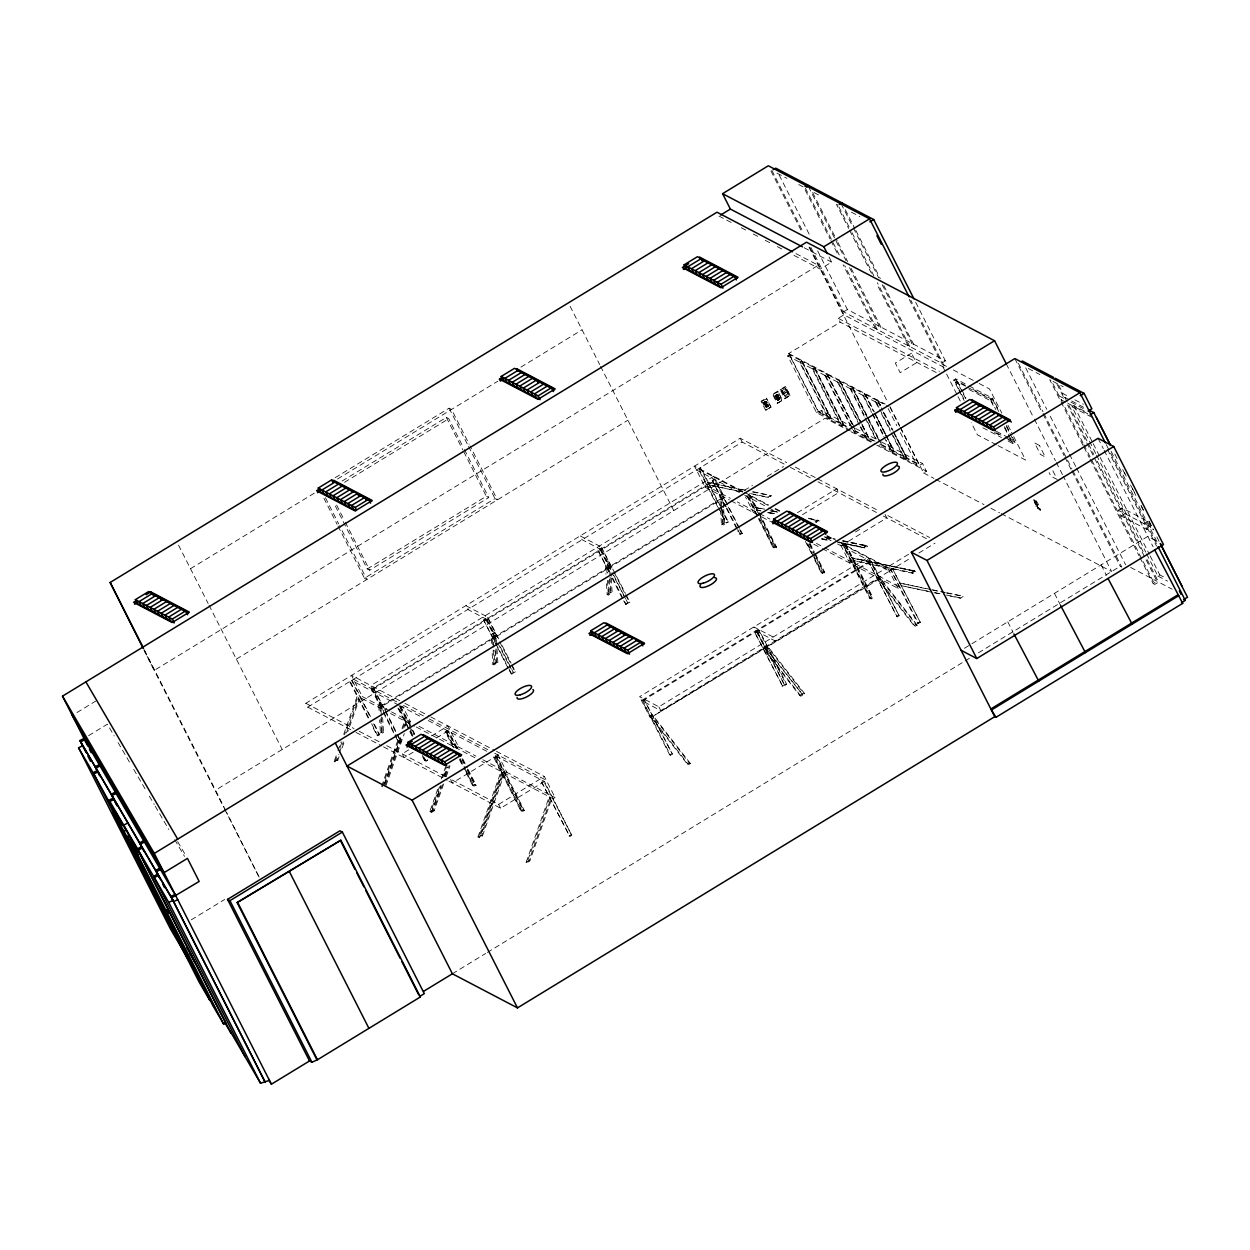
<?xml version="1.0" encoding="UTF-8"?>
<svg xmlns="http://www.w3.org/2000/svg" width="1250" height="1250" viewBox="0 0 1250 1250"><rect width="100%" height="100%" fill="white"/><g stroke="black" fill="none" stroke-linecap="round" stroke-linejoin="round"><path stroke-width="0.75" stroke-dasharray="5 3.75" d="M1034.344 503.344L1034.562 501.328L1035.938 502.047L1035.719 504.078L1034.344 503.344L1037.391 504.938L1036.016 504.219M1036.047 506.719L1036.266 504.688L1037.641 505.406L1037.422 507.438L1036.047 506.719L1039.109 508.297L1037.734 507.578M1035.688 501.266C1037.688 499.297 1045.141 522.953 1035.688 501.266L1033.797 499.5L1036.109 500.547M764.188 402.453A1.688 1.547 -62.3 0 0 765.156 404.344L764.938 404.266A1.719 1.578 -62.3 0 1 763.969 402.344C766.547 400.609 764.703 403.266 765.672 403.703M766.406 406.047L767.062 404.484L767.703 405.438L766.375 406.25C764.688 403.406 768.844 408.516 765.969 405.813L767.406 404.344A1.719 1.578 -62.3 0 1 768.375 406.234L766.609 407.25A1.719 1.578 -62.3 0 1 765.641 405.375L765.703 405.188M778.5 397.5L779.141 398.469L777.812 399.266C776.406 396.531 779.938 401.547 777.531 398.75M766.766 404.578L767.141 406.844M777.078 396.922L777.359 396.234M776.688 396.219C776.344 395.203 777.953 394.906 776.875 396.812L775.391 395.359A1.719 1.578 -62.3 0 0 776.375 397.297L778.328 396.328A1.719 1.578 -62.3 0 0 777.344 394.391L777.562 394.516M778.047 399.219L779.016 399.156L778.344 398.719M778.484 399.094L777.547 399.047M770.984 407.203L766.406 398.109L771.016 407.188L765.734 410.406L761.109 401.297L766.391 398.078M781.844 400.109L777.828 391.094L772.547 394.312L777.234 403.406L782.406 400.234L777.828 391.094M766.891 405.172L765.453 405.281A1.719 1.578 -62.3 0 0 766.438 407.203L766.234 407.094M777.438 395.422L776.125 396.234L777.641 395.531L776.703 394.656L777.062 395.891M777.609 399.172L779.141 398.469L778.391 397.578M766.328 399.047L761.219 401.328M777.766 392.062L772.547 394.312M790.031 395.578L785.438 386.453L780.172 389.672L784.859 398.75L790.062 395.562L785.438 386.453M766.875 403.297A1.688 1.547 -62.3 0 0 765.922 401.406L763.969 402.344A1.688 1.547 -62.3 0 0 764.953 404.25L766.703 403.203A1.719 1.578 -62.3 0 0 765.719 401.266L765.922 401.406A1.719 1.578 -62.3 0 1 766.891 403.297L764.75 404.156M765.688 405.391A1.688 1.547 -62.3 0 0 766.641 407.281L768.188 406.141A1.719 1.578 -62.3 0 0 767.219 404.203A1.688 1.547 -62.3 0 1 768.172 406.125M775.625 395.469A1.688 1.547 -62.3 0 0 776.594 397.375A1.719 1.578 -62.3 0 1 775.594 395.469L775.641 395.281M778.469 397.188L777.078 398.406A1.719 1.578 -62.3 0 0 778.062 400.328A1.688 1.547 -62.3 0 1 777.109 398.406L778.656 397.281A1.719 1.578 -62.3 0 1 779.625 399.156L778.047 400.281L779.75 399.453M776.562 397.344L778.141 396.219A1.719 1.578 -62.3 0 0 777.156 394.297L775.453 395.172M770.406 407.078L765.812 410.375M784.859 398.75L789.469 395.453M339.047 756.672L337.781 760.25L334.141 761.562L337.344 752.5M337.984 750.688L341.172 741.625M343.719 734.359L357.141 696.281L357.938 696.703L344.531 734.781M334.953 761.984L337.5 754.734M340.062 747.484L341.969 742.047M334.141 761.562L336.984 759.828L338.875 754.453M339.516 752.656L343.297 741.906M346.453 732.938L358.453 698.875L359.266 699.297L347.891 731.562M342.203 747.703L344.734 740.531M381.547 786.406L398.797 737.453M401.984 728.391L404.547 721.125L406.156 721.969L404.234 727.406M382.359 786.828L399.594 737.875M402.797 728.812L405.344 721.547M384.438 783.625L401.047 736.484M384.391 784.688L401.438 736.281M404.594 727.312L405.859 723.719L407.469 724.562L398.688 707.25L400.594 706.094L421.312 716.953M385.188 785.109L402.25 736.703M386 785.531L404.312 733.531M443.672 783.906L434.203 810.797L431.359 812.531L429.766 811.688L438.062 788.109M441.25 779.047L445.734 766.344M439.5 786.719L430.562 812.109L433.406 810.375L442.875 783.484M442.703 777.656L446.531 766.766M431.359 812.531L440.953 785.328M444.141 776.25L447.344 767.188M429.766 811.688L432.594 809.953L440.812 786.641M444.594 775.891L447.75 766.922M445.406 776.312L449.188 765.547M446.203 776.734L450 765.969M477.969 836.953L500.969 771.672L502.578 772.516L479.578 837.797L477.969 836.953L480.813 835.219L502.281 774.266L503.891 775.109L482.422 836.063L479.578 837.797M501.766 772.094L478.766 837.375L481.609 835.641L503.078 774.688M526.172 862.219L549.172 796.938L549.984 797.359L526.984 862.641L526.172 862.219L529.016 860.484L550.484 799.531L551.297 799.953L529.828 860.906L526.984 862.641M776.891 396.328L777.531 396.219M778.391 399.266L778.5 397.922M766.062 403.469L765.141 403.031L765.844 402.469M778.703 397.609C776.047 398.516 779.359 398.969 778.641 397.828M764.031 402.156L765.047 402.094M335.125 477.734L449.125 408.172L451.531 409.438L469.172 444.203M190.5 568.703L319.359 490.078M337.531 479L497.797 381.219M520.922 367.109L582.047 329.812M342.141 481.016L446.328 417.438L448.75 418.703L463.531 447.844M344.547 482.281L448.75 418.703M76.938 712.547L95.641 701.125M829.031 257.016L831.625 262.141L820.187 269.109L792.734 254.719M88.641 735.625L107.359 724.203L114.188 735.906M367.25 568.953L486.344 496.297L488.75 497.547L369.672 570.219L367.25 568.953L335.078 505.516M338.016 526.062L364.469 578.203L494.984 498.578L497.391 499.828L470.047 445.953M236.359 659.109L627.906 420.203M843.578 311.828L847.391 309.516L945.422 360.891L941.609 363.219L843.578 311.828L810.344 246.328M936.25 372.547L840.172 322.172L838.219 318.328L843.922 314.844L945.172 367.906L910.875 300.312M846.953 427.141L818.484 412.219L788.719 353.562L840.172 322.172M787.703 355.891L789.609 354.734L801.469 360.953L830.25 417.688L828.344 418.844L816.484 412.641L787.703 355.891L799.562 362.109L828.344 418.844M799.562 362.109L801.469 360.953M800.359 362.531L802.266 361.375L814.109 367.578L842.906 424.312L841 425.484L829.141 419.266L800.359 362.531L812.219 368.75L841 425.484M812.219 368.75L814.109 367.578M850.266 430.344L841.797 425.906L813.016 369.156L814.922 368L826.766 374.219L855.562 430.953L853.656 432.109L851.031 426.953M780.172 389.672L785.391 387.422M782.109 390.578L785.359 388.594L786.5 390.25L786.828 391.484L783.562 393.469L782.109 390.578L783.562 393.469M764.25 402.344L765.547 401.219M778.312 396.328A1.688 1.547 -62.3 0 0 777.344 394.422L775.688 395.375L777.203 394.672M765.141 404.375A1.719 1.578 -62.3 0 1 764.156 402.438L765.484 402.969M776.969 395.172L777.406 395.406M765.391 402.234C767.609 402.219 762.547 404.234 766.219 402.5L765.781 401.641M775.734 395.188L776.688 396.406L776.422 394.922M783.234 392.234L786.5 390.25M766.062 403.422L764.734 402.391M765.516 405.094L767.406 404.312A1.688 1.547 -62.3 0 1 768.375 406.234M783.812 393.953L787.062 391.969L788.203 393.625L788.531 394.844L785.281 396.844L783.812 393.953L785.281 396.844M766.094 405.422L767.766 406.469M766.719 406.406L767.062 404.891M784.953 395.609L788.203 393.625M777.172 403.422L782.438 400.203M813.016 369.156L824.859 375.375L826.766 374.219M862.109 425.547L868.219 437.578L866.313 438.75L854.453 432.531L825.672 375.797L827.578 374.641L839.422 380.844L861.234 423.828M350.797 729.703L307.75 707.141L305.812 703.297L740.219 438.234L786.703 462.609M825.672 375.797L837.516 382.016L839.422 380.844M857.516 420.25L838.328 382.438L840.234 381.266L852.078 387.484L867.781 418.422M307.75 707.141L742.172 442.078L785.219 464.641M368.172 718.016L349.672 681.562L352.391 680.828L370.875 717.281M720.438 506.266L701.062 468.078L699.156 469.234L717.641 505.688M838.328 382.438L850.172 388.641L852.078 387.484M864.062 414.859L850.984 389.062L852.891 387.906L864.734 394.109L873.453 411.312M816.484 412.641L818.391 411.469L830.25 417.688M818.484 412.219L821.344 410.484L853.938 427.562M384.422 708.562L373.062 687.344L371.156 688.5L382.594 711.031M496.766 645.922L483.578 619.922L488.188 618.016L498.734 638.797M607.016 573.016L606.672 567.469L610.484 565.156L611.156 576.234L597.891 550.172L601.703 547.844L625.422 593.406M725.406 506.422L712.219 480.406L714.125 479.25L727.312 505.266M372.766 689.344L715.734 480.094M389.812 710.984L362.266 696.547L360.359 697.719L383.609 709.891M742.703 491.406L694.5 466.141L705.234 487.297L707.141 486.125L730.375 498.312M225.906 810.875L215.531 790.188L825.25 418.172L849.266 430.766M850.984 389.062L862.828 395.281L864.734 394.109M882.828 433.516L863.641 395.703L865.547 394.531L877.391 400.75L880.016 405.906M829.141 419.266L831.047 418.109L842.906 424.312M378.969 703.891L380.875 702.734M493.281 634.141L495.188 632.984M607.609 564.391L609.516 563.219M863.641 395.703L875.484 401.906L877.391 400.75M878.906 407.484L876.297 402.328L878.188 401.172L888.359 406.484M380.75 706.234L723.703 496.984M841.797 425.906L843.703 424.734L847.094 426.516M383.406 710.625L386.672 708.641M744.344 490.406L752.5 485.422M767.203 476.453L783.531 466.5M854.453 432.531L856.359 431.375L868.219 437.578M958.062 388.562L953.75 380.062L955.656 378.891L967.406 385.062M380.406 732.891L382.312 731.719L383.516 732.359L381.609 733.516L380.406 732.891L379.625 719.906M492.828 664.297L496.641 661.969L497.828 662.594L494.031 664.922L492.828 664.297L492.047 651.312M607.141 594.547L610.953 592.219L612.156 592.844L608.344 595.172L607.141 594.547L606.359 581.562M721.469 524.797L723.375 523.625L724.578 524.25L722.672 525.422L721.469 524.797L720.688 511.812M377 735.422L379.703 734.672L377 735.422L371.703 724.984M725.672 522.672L728.375 521.938L725.672 522.672L720.375 512.234M750.594 493.578L767.594 497.094L771.234 495.781L768.391 497.516L749.5 493.609M960.656 392.5L955.531 382.406L957.438 381.234L965.844 385.656M861 427.125L867.109 439.172L869.016 438L877.484 442.438M408.578 722.984L410.484 721.828L402.578 706.25M755.344 511.406L753.438 512.562L745.531 496.984M878.969 445.375L880.859 444.219M893.516 450.844L881.672 444.641L879.766 445.797L891.609 452.016L893.516 450.844L885.672 435.375M398.484 742.359L401.188 741.625L398.484 742.359L394.953 735.406M510.891 673.766L515.516 671.859L511.703 674.188L509.125 670.297M625.219 604.016L629.828 602.109L626.016 604.438L623.453 600.531M739.531 534.266L742.25 533.516L739.531 534.266L737.766 530.781M892.422 452.438L894.328 451.266L906.172 457.484L904.266 458.641L892.422 452.438L886.312 440.406M408.75 749.844L402.219 753.828L404.172 757.688L413.844 751.781M431.625 735.906L447.953 725.938L458.688 747.094L456.781 748.25L448 730.938M797.453 512.688L836.641 488.781L838.594 492.625L798.281 517.219M446.094 732.109L453.906 747.484L453.094 747.078L445.297 731.688L447.203 730.516L455.984 747.828M967.188 387.109L990.703 399.438L992.609 398.266L998.656 410.172M436.422 738L449.906 729.781M445.297 731.688L446.891 732.531L448.797 731.359L457.578 748.672M969 389.469L990.875 400.938L992.781 399.766L998.766 411.547M905.078 459.062L906.984 457.906L918.828 464.109L916.922 465.281L905.078 459.062L891.984 433.281M422.641 756.781L424.406 760.266L426.312 759.109M773.078 547.516L774.984 546.359L776.594 547.203L774.688 548.359L773.078 547.516L745.75 493.672M815 521.938L817.828 520.219L819.438 521.047L816.609 522.781L815.797 522.359L818.641 520.641L807.234 518.266M424.406 760.266L426.016 761.109L427.922 759.953L425.203 760.688L422.562 755.469M900.469 427.328L923.625 472.984L926.484 471.234L922.578 463.547L919.719 465.281L881.75 445.391M191.266 919.844L224.609 899.5M1083.031 445.344L1049.734 379.703L1051.328 380.547L1059.141 395.922L1062.953 393.594L1068.062 396.281M1082.984 442.906L1061.094 399.766L1064.906 397.453L1070 400.125M855.453 531.984L861.984 528M493.5 756.953L495.109 757.797L497.016 756.641L524.328 810.484L522.422 811.641L520.828 810.812L493.5 756.953L495.406 755.797L544.422 781.484L571.734 835.328L569.828 836.5L541.703 782.219L543.609 781.062L571.734 835.328M844.078 543.047L842.172 544.203L869.5 598.062L871.109 598.906L873.016 597.734L845.688 543.891L844.078 543.047L871.406 596.891L873.016 597.734M1008 439.562L1011.375 441.328L1013.281 440.156L1009.859 433.422M498.109 755.047L452.391 782.953L450.437 779.109M841.078 545.797L886.797 517.891L884.844 514.047L929.609 537.5M845.688 543.891L843.781 545.047L871.109 598.906M1095.688 453.469L1072.016 406.828L1073.922 405.656L1085.172 411.562M1008.109 441.031L1013.156 443.672L1015.062 442.5L1012.469 437.406M472.609 785.531L474.516 784.375L476.125 785.219L474.219 786.375L472.609 785.531L463.781 768.141M821.281 572.797L823.188 571.625L824.797 572.469L822.891 573.625L821.281 572.797L814.219 558.875M838.656 542.125L863.203 547.219L866.047 545.484L867.656 546.328L864.812 548.062L838.375 542.578M504.984 773.516L506.891 772.359L496.156 751.203L544.375 776.469L555.109 797.625L553.203 798.797L481.75 761.344M851.766 561.938L849.859 563.094L839.125 541.938L887.5 567.297L658.859 706.812L639.578 696.703L868.219 557.188L878.953 578.344L650.312 717.859L639.578 696.703M870.172 561.047L641.531 700.547L660.812 710.656L889.453 571.141L837.625 543.984M645.047 700.219L643.141 701.391L670.453 755.234L672.359 754.078L644.234 699.812L672.359 754.078M755.547 632.797L759.359 630.469L786.688 684.328L782.875 686.656L754.75 632.375L782.875 686.656M869.875 563.047L871.781 561.875L899.094 615.734L897.188 616.891L869.063 562.625L897.188 616.891M452.156 780L498.641 804.375L544.375 776.469M908.562 554.266L887.328 567.219L898.062 588.375L899.969 587.203L825.062 547.953M892.297 568.312L890.391 569.469L917.703 623.328L920.422 622.594L892.297 568.312L920.422 622.594M448.938 781.141L500.594 808.219L546.328 780.312L494.672 753.25M889.281 571.062L910.828 557.922M918.891 553L935.016 543.156M879.75 578.766L650.312 717.859M520.828 810.812L522.719 809.641L524.328 810.484M869.5 598.062L871.406 596.891M854.469 561.203L852.859 560.359L911.422 572.484L914.25 570.75L915.859 571.594L913.016 573.328L853.672 560.781M912.219 572.906L915.062 571.172L852.344 558.188M899.094 615.734L870.969 561.469L642.328 700.969L669.656 754.812L671.562 753.656M782.062 686.234L786.688 684.328M896.391 616.469L898.297 615.312M569.031 836.078L570.938 834.906M917.703 623.328L919.609 622.172M946.406 595.016L959.625 597.75L963.266 596.438L960.422 598.172L949.094 595.828M687.328 764.078L689.234 762.922L690.438 763.547L688.531 764.719L687.328 764.078L651.922 718.703L653.828 717.531L689.234 762.922M799.75 695.5L803.547 693.172L804.75 693.797L800.938 696.125L799.75 695.5L764.328 650.109L768.141 647.781L803.547 693.172M914.062 625.734L915.969 624.578L917.172 625.203L915.266 626.375L914.062 625.734L878.656 580.359L880.562 579.188L915.969 624.578M1118.312 510.25L1122.125 507.922L1147.844 521.391L1150.766 527.172L1146.953 529.484L1121.25 516.016L1118.312 510.25L1150.766 527.172M1121.25 516.016L1125.047 513.688L1122.125 507.922M1147.844 521.391L1144.031 523.719L1146.953 529.484M964.438 648.281L1147.828 536.391L1158.797 542.141M452.391 973.781L485.687 953.453M487.359 952.437L963.469 661.938M965.141 660.922L970.141 657.875M978.453 652.797L1120.219 566.297L1121.828 567.141L1072.734 470.391M1146.609 553.859L1157.891 576.078L1159.797 574.906L1166.219 578.281M1140.016 557.656L1153.156 583.562L1156.969 581.25L1067.562 405.016M1153.156 583.562L1154.766 584.406L1158.578 582.078L1172.188 589.219M778.703 399.109L778.812 399.125M778.359 398.906L779.188 399.484M1040.234 509.656L1038.062 508.531L1033.891 499.375M745.734 490.25L707.719 482.375L744.625 490.281M753.328 491.828L770.438 495.359M752.234 491.844L771.234 495.781M743.031 492.016L709.031 484.969L741.953 492.047M764.625 509.188L755.125 507.219L762.438 509.25M772.234 510.766L779.828 512.344M808.328 518.25L817.828 520.219M755.938 507.641L763.531 509.219M771.141 510.797L778.734 512.359M770.031 510.812L777.641 512.391M811.844 519.484L819.438 521.047M760.219 510.594L756.438 509.812L758.047 510.656L749.266 493.344M769.672 512.562L777.219 514.125M761.031 511.016L757.25 510.234L749.297 494.562M768.578 512.578L776.141 514.156M767.5 512.609L775.047 514.172M824.234 536.828L835.641 539.188M843.25 540.766L866.047 545.484M825.047 537.25L834.547 539.203M842.141 540.781L866.844 545.906L864.016 547.641L837.562 542.156M825.844 537.656L833.453 539.234M842.953 541.203L867.656 546.328M821.656 538.609L831.094 540.562M822.453 539.031L830.016 540.594M821.375 539.062L828.922 540.625M914.25 570.75L851.547 557.766L915.859 571.594M930.156 589.328L899.75 583.031L930.969 589.75M932.062 589.719L945.359 592.484M947.266 592.875L962.469 596.016M932.859 590.141L944.266 592.5M946.172 592.891L963.266 596.438M927.516 591.094L901.078 585.625L932.094 592.312M935.063 592.672L944.516 594.625M933.984 592.703L941.547 594.266M777.875 400.203A1.688 1.547 -62.3 0 1 776.906 398.312A1.719 1.578 -62.3 0 0 777.875 400.234L777.672 400.125M762.016 401.578L766.203 409.641M1038.109 508.547L1040.734 509.656M776.906 173.109L786.969 178.391M798.703 184.547L803.734 187.172L829.984 238.891M813.969 192.547L820.875 196.156M838.016 205.141L836.422 204.312L848.656 228.437M851.437 212.188L859.828 216.578M804.172 247.75L831.625 262.141M1028.281 368.453L1039.828 374.516M1053.031 381.438L1063.25 386.781M795.938 253.578L818.25 265.266L154.234 670.406L143.859 649.719M1074.859 399.844L1083.375 404.297M718.953 216.047L734.391 224.141M741.266 227.734L746.406 230.437M753.281 234.031L758.422 236.734M765.281 240.328L770.438 243.031M777.297 246.625L782.438 249.328M1071.703 401.016L1083.625 407.266M1059.141 395.922L1064.25 398.609M1071.047 402.172L1086.359 410.203M1061.094 399.766L1066.203 402.453M1067.891 403.344L1088.312 414.047M1072.016 406.828L1092.906 417.781M946.453 366.359L941.297 363.641L945.703 372.328M953.344 369.969L977.453 382.594M979.172 383.5L989.5 388.922L1001.828 413.219M969.094 385.938L992.609 398.266M838.219 318.328L939.453 371.391M972.578 389.188L992.781 399.766M953.75 380.062L965.516 386.219M955.531 382.406L962.266 385.938M996.438 431.344L1008.219 437.516M1009.906 438.391L1013.281 440.156M996.578 432.812L1003.297 436.344M1004.969 437.219L1015.062 442.5M994.531 432.5L1001.266 436.031M982.906 427.812L1001.391 437.5M996.328 444.734L977.391 434.812L971.234 422.656M998.062 445.641L1025.609 460.078L1011.516 432.312M1057.281 479.516L1050.859 476.141L1049.109 472.672M788.719 353.562L885.219 404.141M876.297 402.328L883.062 405.875M1157.891 576.078L1167.531 581.125M1130.578 567.406L1156.969 581.25M855.656 428.469L879.688 441.062M881.391 441.953L922.578 463.547M853.281 430.469L873.844 441.25M867.109 439.172L872.188 441.828M850.984 431.672L875 444.25M876.719 445.156L926.484 471.234M776.734 396.125L777.703 396.547M923.625 472.984L933.969 478.406M935.703 479.312L984 504.625M990.891 508.25L999.516 512.766M1001.25 513.672L1111.641 571.531L1063.344 476.328M765.297 403.109L766.266 403.531M764.469 402.875L764.297 402.156M795.312 467.109L815.984 477.938M817.703 478.844L879.688 511.328M790.391 467.344L811.047 478.188M817.938 481.797L876.469 512.469M883.359 516.078L926.406 538.641M767.594 497.094L768.391 497.516M863.203 547.219L864.812 548.062M911.422 572.484L913.016 573.328M959.625 597.75L960.422 598.172M701.062 468.078L700.25 467.656L719.625 505.844M744.422 492.312L768.531 504.938M775.422 508.547L780.578 511.266M827.078 535.625L833.953 539.234M742.312 491.859L698.359 468.828L719.5 510.5M768.078 505.375L747.359 494.516L756.141 511.828L737.281 501.938M774.984 508.984L780.156 511.703M826.641 536.062L833.547 539.688M835.266 540.594L891.188 569.891L918.516 623.75M696.453 469.984L739.484 492.547M744.656 495.25L767.031 506.984M768.766 507.891L777.375 512.406M825.578 537.672L830.75 540.375M712.219 480.406L726.219 506.844M708.062 483.047L708.859 483.469M756.266 508.312L757.078 508.734M852.688 558.859L853.5 559.266M759.594 513.625L769.953 519.062M816.438 543.422L823.344 547.047M705.234 487.297L729.328 499.922M731.047 500.828L770.656 521.594M813.703 544.156L820.594 547.766M822.312 548.656L898.062 588.375M759.359 630.469L758.562 630.047L785.875 683.906M601.406 549.844L582.125 539.734L580.172 535.891L599.453 546L610.188 567.156L609.391 566.734M755.844 630.797L775.125 640.906L773.188 637.047L753.891 626.953L765.438 648.531M597.891 550.172L609.25 571.375M487.094 619.594L467.812 609.484L465.859 605.641L485.141 615.75L495.875 636.906L495.062 636.484M483.578 619.922L508.172 667.234M364.469 578.203L366.875 579.469L339.531 525.578M669.656 754.812L670.453 755.234M399.75 700.672L351.531 675.391L362.266 696.547M404.906 703.375L429.016 716M430.734 716.906L494.438 750.297M353.484 679.234L399.969 703.609M403.422 705.406L427.516 718.047M429.25 718.953L487.781 749.641M398.984 705.25L351.578 680.406L370.078 716.859M428.203 720.562L486.781 751.266M541.703 782.219L569.828 836.5M391.531 711.891L410.484 721.828M419.078 726.328L475.906 756.109M482.797 759.719L555.109 797.625M390.516 713.516L414.547 726.125M416.281 727.031L474.844 757.719M452.75 746.406L454.359 747.25M404.891 721.797L405.688 722.219M501.312 772.344L502.109 772.766M549.516 797.609L550.312 798.031M305.812 703.297L354.016 728.562M359.188 731.266L379.844 742.109M386.734 745.719L448.719 778.203M355.969 732.406L381.797 745.953M383.516 746.859L447.219 780.25M336.984 759.828L337.781 760.25M432.594 809.953L434.203 810.797M480.813 835.219L482.422 836.063M529.016 860.484L529.828 860.906M917.172 625.203L879.234 576.594L877.328 577.766L915.266 626.375M804.75 693.797L766.828 645.188L763.016 647.516L800.938 696.125M764.922 646.359L802.844 694.953L766.234 648.953M690.438 763.547L652.5 714.938L650.594 716.109L688.531 764.719M177.672 841.656L186.469 856.703M118.094 742.609L129.812 762.688M133.719 769.375L145.438 789.453M149.344 796.141L154.234 804.5M155.203 806.172L168.875 829.594M174.734 839.641L184.5 856.359M1033.797 500.156L1038.016 508.453M1124.453 472.719L1126.219 476.172M1132.344 488.266L1135.844 495.172M1141.109 505.531L1143.734 510.719M1149 521.078L1153.375 529.719M1114.844 454.016L1117.469 459.203M1122.719 469.547L1126.219 476.453M1130.594 485.078L1135.844 495.438M1141.109 505.797L1143.734 510.969M1148.984 521.328L1153.359 529.953M1156.859 536.844L1159.484 542.031M1111.172 451.438L1157.828 543.422M1106.266 444.625L1109.781 451.547M1110.656 453.281L1157.188 545.016M1107.531 449.453L1156.547 546.078M1098.062 438.297L1103.297 448.625M1104.172 450.344L1153.078 546.734M1073.922 405.656L1092.328 441.937M1093.203 443.656L1099.328 455.75M1100.203 457.469L1149.281 554.188M1150.156 555.922L1159.797 574.906M1096.562 455.203L1145.75 552.141M1058.609 385.047L1062.953 393.594M1064.906 397.453L1087.672 442.312M1088.547 444.031L1093.797 454.391M1097.297 461.297L1143.688 552.75M1147.188 559.656L1158.578 582.078M1057.047 384.281L1064.062 398.109M1083.859 444.641L1154.766 584.406M1083.906 447.078L1089.172 457.438M1090.047 459.172L1139.125 555.922M1025.703 367.859L1046.75 409.328M1050.25 416.234L1068.656 452.516M1069.531 454.25L1075.672 466.344M1076.547 468.062L1125.625 564.812M1018.391 363.266L1042.938 411.656M1043.812 413.375L1071.859 468.656M1014.828 358.578L1042.062 412.25M1042.938 413.969L1064.016 455.516M1064.891 457.25L1071.031 469.359M1071.922 471.094L1120.219 566.297M1006.266 363.812L1033.484 417.469M1034.359 419.203L1055.438 460.75M1056.312 462.484L1062.469 474.594M1101.141 564.875L1106.391 575.219M1052.891 470.859L1056.406 477.781M1008 425.359L1010.641 430.578M1006.422 425.484L1009.016 430.594M1006.453 426.703L1009.016 431.75M990.703 399.438L995.891 409.641M1004.516 426.656L1013.156 443.672M990.875 400.938L994.297 407.672M1004.547 427.859L1008.812 436.281M1009.656 437.953L1011.375 441.328M957.438 381.234L960.844 387.969M961.703 389.656L965.969 398.062M955.656 378.891L962.562 392.5M963.422 394.203L966.016 399.312M915.688 302.281L945.422 360.891M961.5 394.188L964.062 399.234M958.922 390.266L964.109 400.469M909.25 299.438L941.609 363.219M946.578 374.062L957.141 394.891M958.031 396.625L960.672 401.828M1054.453 593.344L1060.594 605.422M845.328 209.719L854.953 228.688M855.828 230.406L880.312 278.672M883.812 285.578L913.547 344.188L909.734 346.516L877.375 282.719M841.094 203.703L852.469 226.109M853.344 227.844L878.703 277.828M882.203 284.734L911.938 343.344L908.125 345.672L876.641 283.609M838.891 206.875L851.141 231M852.016 232.734L873.875 275.828M849.531 230.172L871.406 273.266M812.656 192.594L837.141 240.859M838.016 242.578L847.641 261.547M851.141 268.438L880.875 327.062L877.063 329.391L844.703 265.594M808.422 186.578L846.031 260.703M849.531 267.609L879.266 326.219L875.453 328.547L843.094 264.75M805.344 188.016L840.328 256.984M830.859 240.625L838.719 256.141M1007.781 621.828L1013.031 632.188M779.172 175.047L810.656 237.109M817.656 250.891L847.391 309.516M771.875 170.469L803.359 232.531M770.953 170.984L802.609 233.375M809.641 247.25L843.922 314.844M809.047 247.125L887.312 401.406M889.953 406.625L899.594 425.609M890.047 407.375L899.641 426.297M900.516 428.016L918.828 464.109M888.141 408.547L896.859 425.734M900.359 432.609L916.922 465.281M878.188 401.172L880.812 406.328M884.297 413.203L893.031 430.391M893.891 432.109L906.984 457.906M877.312 400L882.562 410.344M883.438 412.078L892.188 429.328M895.688 436.234L907.062 458.656M883.5 412.781L892.219 429.969M893.094 431.687L906.172 457.484M879.781 409.203L891.125 431.562M875.484 401.906L878.109 407.062M881.594 413.938L890.312 431.141M891.188 432.859L904.266 458.641M865.547 394.531L874.266 411.734M875.141 413.453L885.609 434.078M886.469 435.797L894.328 451.266M864.656 393.359L873.406 410.609M876.906 417.516L894.406 452.016M874.328 413.031L884.797 433.656M862.828 395.281L871.547 412.469M872.422 414.188L882.891 434.812M883.766 436.531L891.609 452.016M852.891 387.906L866.844 415.406M867.719 417.125L878.188 437.766M879.047 439.484L881.672 444.641M852 386.734L880 441.937M868.656 420.141L880 442.5M867.547 421.734L876.281 438.922M850.172 388.641L864.125 416.156M865 417.875L876.344 440.219M840.234 381.266L861.172 422.531M862.031 424.25L869.016 438M839.344 380.094L861.219 423.234M862.094 424.953L869.094 438.75M837.516 382.016L859.328 424.984M860.203 426.719L866.313 438.75M827.578 374.641L854.609 427.938M826.688 373.469L854.703 428.672M824.859 375.375L850.156 425.234M814.922 368L843.703 424.734M814.031 366.828L843.797 425.484M802.266 361.375L831.047 418.109M801.375 360.203L831.141 418.859M821.344 410.484L825.25 418.172M789.609 354.734L818.391 411.469M785.359 388.594L786.828 391.484M787.062 391.969L788.531 394.844M781.172 389.984L785.25 398.016M778.062 397.688L778.547 398.828M773.562 394.641L777.625 402.672M844.891 543.469L872.203 597.312L870.297 598.484L842.984 544.625M765.578 401.547L766.016 402.391M764.984 401.891L765.656 403.906M809.797 542.891L814.203 551.594M815.094 553.328L824.797 572.469M809.875 544.203L814.281 552.906M815.172 554.641L824 572.047L822.094 573.219L814.141 557.547M809.062 543.781L815.25 555.969M816.125 557.703L823.188 571.625M807.891 544.047L812.297 552.75M813.188 554.484L822.891 573.625M807.078 543.625L813.266 555.812M805.391 541.469L813.344 557.125M740.219 438.234L742.172 442.078M758.938 512.391L776.594 547.203M759.016 513.719L775.781 546.781L773.875 547.938L758.875 518.359M748.5 494.141L774.984 546.359M759.672 518.781L774.688 548.359M747.438 495.828L757.984 516.625M739.594 528.297L714.922 479.672L371.969 688.922L396.641 737.562M740.484 530.047L742.25 533.516M728.203 507L738.797 527.875M739.672 529.625L741.438 533.094M727.094 508.578L736.812 527.719M737.688 529.469L740.344 534.688M726.297 508.156L736.891 529.047M721.312 508.016L728.375 521.938M720.516 507.594L727.578 521.516M718.531 507.438L726.469 523.094M757.453 631.641L784.781 685.484L756.656 631.219M570.094 306.25L599.688 364.578M600.562 366.312L673.766 510.594M626.297 595.156L629.828 602.109M601.703 547.844L613.141 570.375M614.016 572.109L624.609 592.984M625.5 594.734L629.031 601.688M600.609 549.422L612.922 573.688M613.797 575.438L625.281 598.062M626.156 599.797L627.922 603.281L612.109 573.266M599.797 549L611.234 571.531M612.781 578.328L626.016 604.438M611.969 577.922L622.562 598.797M658.859 706.812L660.812 710.656M449.125 408.172L467.641 444.688M468.531 446.422L494.984 498.578M464.391 449.547L488.75 497.547M446.328 417.438L462.859 450M463.734 451.719L486.344 496.297M502.266 645.766L511.094 663.172M511.984 664.906L515.516 671.859M487.391 617.594L498.812 640.125M499.703 641.859L514.703 671.438M486.281 619.172L496.828 639.969M500.359 646.922L510.953 667.812M511.844 669.547L513.609 673.031L509.266 665.641M485.484 618.75L496.906 641.281M497.797 643.031L508.391 663.906M509.047 668.969L511.703 674.188M497.656 647.672L508.25 668.547M496.203 756.219L523.531 810.063L521.625 811.234L494.297 757.375M495.406 755.797L522.719 809.641M495.109 757.797L522.422 811.641M498.641 804.375L500.594 808.219M336.625 505.078L344.438 520.5M345.312 522.219L369.672 570.219M462.875 759.109L467.297 767.812M468.172 769.562L476.125 785.219M462.078 758.688L466.484 767.391M467.375 769.141L475.312 784.797L473.422 785.953L463.703 766.812M462.156 760.016L463.922 763.5M467.453 770.453L474.516 784.375M446.891 732.531L454.703 747.906M460.094 758.531L465.391 768.984M466.266 770.719L474.219 786.375M460.172 759.859L462.828 765.078M459.375 759.438L462.906 766.391M325.422 497.766L338.656 523.844M323.891 498.234L337.125 524.312M400.594 706.094L412.031 728.625M412.906 730.359L414.672 733.844M399.797 705.672L411.219 728.203M412.109 729.938L414.75 735.172M399.859 706.984L407.766 722.562M409.531 726.047L413.953 734.75M410.125 729.781L413.656 736.75M424.25 757.625L426.016 761.109M398.719 708.469L412.844 736.328M397.906 708.047L412.047 735.906M385.297 710.297L396.781 732.922M397.656 734.656L401.188 741.625M373.062 687.344L384.5 709.875M385.375 711.609L395.969 732.5M396.859 734.234L400.391 741.203M397.516 739.297L399.281 742.781M383.469 712.781L394.062 733.656M374.406 724.234L379.703 734.672M373.609 723.812L378.906 734.25M350.484 681.984L370.734 721.922M371.625 723.656L377.797 735.844M178.547 545.156L208.141 603.469M209.016 605.219L282.219 749.5M144.406 649.984L215.531 790.188M144.203 650.625L223.609 807.156M224.484 808.891L259.609 878.125L226.766 812.609M723.578 507.641L722.906 496.562L721 497.719L721.672 508.797M723.688 509.484L724.578 524.25M722.141 503.234L721.594 493.969L719.688 495.125L720.578 509.953M722.594 510.656L723.375 523.625M721.781 510.641L722.672 525.422M611.266 578.078L612.156 592.844M609.953 575.531L609.172 562.562L605.359 564.875L605.922 574.156M610.062 577.391L610.953 592.219M608.578 566.312L608.922 571.844M609.359 579.234L610.25 594.016L609.047 593.375L608.266 580.406M607.266 563.719L607.828 572.984M607.453 580.406L608.344 595.172M497.828 662.594L496.172 634.906L492.359 637.234L493.031 648.312M495.406 641.578L494.859 632.312L491.047 634.641L491.594 643.906M495.859 649L496.641 661.969M494.266 636.062L494.594 641.609M495.156 650.844L495.937 663.766L494.734 663.141L493.953 650.156M492.953 633.469L493.844 648.297M493.141 650.156L494.031 664.922M382.188 710.188L381.844 704.656L379.938 705.812L380.281 711.359M382.625 717.578L383.516 732.359M381.312 715.047L380.531 702.062L378.625 703.219L379.188 712.5M381.422 716.891L382.312 731.719M380.719 718.75L381.609 733.516M765.719 401.297A1.688 1.547 -62.3 0 1 766.672 403.188M766.438 407.188A1.688 1.547 -62.3 0 1 765.484 405.281M776.391 397.266A1.688 1.547 -62.3 0 1 775.422 395.375M777.141 394.312A1.688 1.547 -62.3 0 1 778.109 396.219M778.641 397.25A1.688 1.547 -62.3 0 1 779.594 399.156M911.5 353.188L895.312 363.062L900.188 372.688L916.375 362.797L911.5 353.188M713.781 476.25L370.812 685.5L381.547 706.656L724.516 497.406L713.781 476.25M1039.406 445.422L1034.578 442.906L1040.438 454.437L1045.266 456.969L1039.406 445.422M779.812 399.266A1.719 1.578 -62.3 0 0 778.828 397.328A1.688 1.547 -62.3 0 1 779.797 399.266"/><path stroke-width="1.5" d="M802.453 246.844L730.391 209.078L722.578 193.688L768.312 165.781L869.547 218.844L909.125 296.844M773.141 169.703L775.672 168.141L873.703 219.531L913.937 298.828M143 648L110.156 582.469L717 212.203L792.5 251.781M720.594 215.047L730.391 209.078M805.016 186.406L807.547 184.859M806.609 187.25L809.156 185.703M135.344 599.672L172.312 619.047L174.266 622.891L137.297 603.516L135.344 599.672L148.688 591.531L185.641 610.906L187.594 614.75M355.938 510.641L320.219 491.906L318.266 488.062L331.594 479.922L368.562 499.297L370.516 503.141M538.859 399.031L503.125 380.312L501.172 376.453L514.516 368.328L551.469 387.688L553.422 391.547M684.094 264.859L721.047 284.234L723 288.078L686.031 268.703L684.094 264.859L697.422 256.719L734.391 276.094L736.328 279.938M136.734 600.438L133.609 602.328L172.188 622.547L189.328 612.094L150.766 591.875L146.094 594.719M319.641 488.828L316.531 490.734L355.094 510.938L372.25 500.484L333.672 480.266L334.656 482.188L353.094 491.859M503.531 379.141L500.422 381.047L499.438 379.125L502.562 377.219M688.594 263.719L682.359 267.516L720.922 287.734L738.062 277.266L699.5 257.062L700.484 258.984M134.594 604.25L137.703 602.359M317.5 492.656L320.625 490.75M683.328 269.438L686.453 267.547M335.297 481.859L321.953 490L323.906 493.844M518.203 370.266L504.875 378.391L506.828 382.25M156.078 595.406L142.734 603.547L144.688 607.391M338.984 483.797L325.656 491.937L327.609 495.781M521.906 372.203L508.562 380.328L510.516 384.188M704.812 260.594L691.484 268.734L693.422 272.578M342.688 485.734L329.344 493.875L331.297 497.719M525.594 374.141L512.266 382.266L514.219 386.125M708.516 262.531L695.172 270.672L697.125 274.516M163.469 599.281L150.141 607.422L152.078 611.266M346.391 487.672L333.047 495.812L335 499.656M529.297 376.078L515.953 384.203L517.906 388.062M712.203 264.469L698.875 272.609L700.828 276.453M167.172 601.219L153.828 609.359L155.781 613.203M350.078 489.609L336.734 497.75L338.688 501.594M532.984 378.016L519.656 386.141L521.609 390M715.906 266.406L702.562 274.547L704.516 278.391M170.859 603.156L157.531 611.297L159.484 615.141M353.781 491.547L340.438 499.688L342.391 503.531M719.594 268.344L706.266 276.484L708.219 280.328M174.562 605.094L161.219 613.234L163.172 617.078M540.391 381.891L527.047 390.016L529 393.875M723.297 270.281L709.953 278.422L711.906 282.266M178.25 607.031L164.922 615.172L166.875 619.016M361.172 495.422L347.828 503.562L349.781 507.406M544.078 383.828L530.734 391.953L532.688 395.812M726.984 272.219L713.656 280.359L715.609 284.203M839.297 204.375L841.828 202.828M181.953 608.969L168.609 617.109L170.562 620.953M547.781 385.766L534.438 393.891L536.391 397.75M730.688 274.156L717.344 282.297L719.297 286.141M172.312 619.047L185.641 610.906M318.266 488.062L355.219 507.438L368.562 499.297M501.172 376.453L538.141 395.828L551.469 387.688M721.047 284.234L734.391 276.094M87.688 745.797L62.5 696.156L806.531 242.188L994.547 340.734L1006.266 363.812M722.578 193.688L823.828 246.75L869.547 218.844M869.891 221.859L873.703 219.531M316.672 1059.328L237.141 902.578L340.828 840.219L420.359 996.969L317.469 1059.75L311.906 1062.234L309.5 1060.969L271.391 1084.219L154.297 853.422L994.547 340.734M407.734 742.438L444.688 761.812L446.641 765.656L409.688 746.281L407.734 742.438L421.062 734.297L458.031 753.672L459.328 756.234M590.641 630.828L627.609 650.203L629.562 654.062L592.594 634.688L590.641 630.828L603.984 622.703L640.938 642.078L642.891 645.922M773.562 519.234L810.516 538.609L812.469 542.453L775.5 523.078L773.562 519.234L786.891 511.094L823.859 530.469L825.812 534.312M956.469 407.625L993.422 427L995.375 430.844L958.422 411.469L956.469 407.625L969.812 399.484L1006.766 418.859L1008.062 421.422M412.234 741.297L406 745.109L444.562 765.328L461.719 754.859L423.141 734.641L424.125 736.562M592.031 631.594L588.906 633.5L627.484 653.719L644.625 643.25L606.062 623.031M774.938 520L771.828 521.891L810.391 542.109L827.531 531.641L788.969 511.438L789.953 513.359L813.422 525.656M958.828 410.313L955.719 412.219L954.734 410.297L957.859 408.391M406.969 747.031L410.094 745.125M424.766 736.234L411.422 744.375L413.375 748.219M589.891 635.422L593 633.516M607.672 624.641L594.344 632.766L596.297 636.625M772.797 523.812L775.922 521.922M790.594 513.031L777.25 521.172L779.203 525.016M973.5 401.422L960.172 409.562L962.109 413.406M428.453 738.172L415.125 746.312L417.078 750.156M611.375 626.578L598.031 634.703L599.984 638.562M794.281 514.969L780.953 523.109L782.906 526.953M175.766 895.734L83.969 738.469L79.906 740.562L171.703 897.828L199.156 881.453L187.438 858.375L164.047 872.656L72.25 715.391M432.156 740.109L418.813 748.25L420.766 752.094M797.984 516.906L784.641 525.047L786.594 528.891M980.891 405.297L967.562 413.438L969.516 417.281M435.859 742.047L422.516 750.188L424.469 754.031M618.766 630.453L605.422 638.578L607.375 642.438M801.672 518.844L788.344 526.984L790.297 530.828M984.594 407.234L971.25 415.375L973.203 419.219M439.547 743.984L426.219 752.125L428.156 755.969M805.375 520.781L792.031 528.922L793.984 532.766M988.281 409.172L974.953 417.312L976.906 421.156M443.25 745.922L429.906 754.062L431.859 757.906M626.156 634.328L612.812 642.453L614.766 646.312M809.062 522.719L795.734 530.859L797.688 534.703M991.984 411.109L978.641 419.25L980.594 423.094M446.938 747.859L433.609 756L435.562 759.844M629.859 636.266L616.516 644.391L618.469 648.25M812.766 524.656L799.422 532.797L801.375 536.641M995.672 413.047L982.344 421.188L984.297 425.031M450.641 749.797L437.297 757.938L439.25 761.781M633.547 638.203L620.219 646.328L622.156 650.188M816.469 526.594L803.125 534.734L805.078 538.578M999.375 414.984L986.031 423.125L987.984 426.969M454.328 751.734L441 759.875L442.953 763.719M637.25 640.141L623.906 648.266L625.859 652.125M1003.062 416.922L989.734 425.063L991.687 428.906M444.688 761.812L458.031 753.672M627.609 650.203L640.938 642.078M810.516 538.609L823.859 530.469M993.422 427L1006.766 418.859M309.5 1060.969L227.531 899.406L339.938 830.812L342.359 832.078L424.312 993.641L419.562 996.547L420.359 996.969M227.531 899.406L229.938 900.672L342.359 832.078M237.141 902.578L340.828 840.219M1079.922 392.703L1014.828 358.578L347.016 766.062L412.094 800.172L1079.922 392.703L1105.375 442.891M1080.266 395.703L1084.078 393.375L1091.875 408.766L1088.062 411.094M1090.016 414.938L1093.828 412.609L1110.469 445.391M1154.828 550.188L1182.688 603.375L995.969 717.297L994.766 716.672L911.344 552.219L1098.062 438.297L1113.734 446.516L1163.484 544.594L976.766 658.531L961.094 650.312M911.344 552.219L927 560.438L1113.734 446.516M423.516 991.391L452.391 973.781L517.469 1007.891L994.766 716.672M1177.578 595.047L990.859 708.969L995.969 717.297M992.062 709.609L1178.781 595.672M1158.078 546.75L1185.297 600.406L1181.484 602.734L1182.688 603.375M84.734 739.781L80.672 741.891L86.156 752.688M184.797 953.484L170.281 928.609L78.562 747.828L82.625 745.734M99.25 764.656L95.188 766.75L99.781 775.812M100.016 765.969L95.953 768.062L99.672 775.375M78.562 747.828L93.062 772.688L97.141 770.594M97.906 771.906L93.844 774L120.469 822.344M115.297 792.141L111.234 794.234L116.703 805.031M116.062 793.453L112 795.547L113.953 799.391L109.891 801.484L137.5 848.797L231.172 1033.422L224.719 1022.391M109.109 800.172L113.188 798.078M113.281 812.859L115.328 811.812L126.063 830.203L124.031 831.25L113.281 812.859L199.156 982.109L209.891 1000.5L124.031 831.25M127.75 823.047L123.688 825.141L135.062 847.578M127.094 836.516L129.125 835.453L139.859 853.859L225.734 1023.109L223.703 1024.156L212.953 1005.766L127.094 836.516L137.828 854.906L223.703 1024.156M143.672 840.75L139.609 842.844L144.094 851.484M140.375 844.156L144.438 842.062M137.5 848.797L141.562 846.688M142.328 848.016L138.266 850.109L153.547 876.281L246.031 1058.391L260.547 1083.25L269.438 1080.375L268.672 1079.062M137.828 854.906L139.859 853.859M159.719 868.25L155.656 870.344L159.375 877.656M160.484 869.562L156.422 871.656L160.141 878.969M153.547 876.281L157.609 874.188M158.375 875.5L154.312 877.594L168.812 902.453L260.547 1083.25M175 894.422L170.938 896.516L264.609 1081.156M168.812 902.453L172.891 900.359M177.719 899.578L173.656 901.672L79.906 740.562M1022.203 360.953L1053.531 377.375M1055.141 378.219L1084.078 393.375M1088.719 409.938L1093.828 412.609M702.156 259.859L737.375 278.312M994.656 413.172L972.859 401.75L971.891 399.828L1010.453 420.047L993.297 430.5L954.734 410.297M998.016 414.938L1011.422 421.969M1185.297 600.406L1183.688 599.578L1187.5 597.25L1160.359 543.75M1132.109 624.156L1108.141 578.672M1085.422 652.641L1060.594 605.422M554.453 389.922L517.562 370.578L516.594 368.656L555.156 388.875L538.016 399.344L499.438 379.125M816.781 527.422L826.844 532.688M1038.75 681.125L1013.906 633.906M356.453 493.609L371.547 501.531M607.031 624.953L632.188 638.141M635.547 639.906L643.922 644.297M188.625 613.125L151.734 593.797L150.766 591.875M425.797 737.438L450.953 750.625M454.312 752.391L461.016 755.906M85.891 681.891L177.688 839.141M62.5 696.156L154.297 853.422M268.688 1079.594L271.391 1084.219M186.703 947.422L192.344 957.109M189.625 953.203L195.266 962.875M193.203 967.875L185.562 954.797L93.062 772.688M229.984 1030.891L245.266 1057.062M1096.422 417.453L1110.438 445.094M1160.391 543.531L1182.281 586.703M1179.312 590.938L1181.062 594.391M978.5 405.922L977.203 403.359L963.859 411.5L965.812 415.344M876.891 235.641L881.266 244.266M823.828 246.75L827.297 253.594M927 560.438L976.766 658.531M702.422 261.219L701.125 258.656L687.781 266.797L689.734 270.641M821.453 531.094L820.156 528.531L806.828 536.672L808.766 540.516M537.984 382.516L536.688 379.953L523.344 388.078L525.297 391.938M538.141 395.828L540.078 399.688M623.766 634.953L622.469 632.391L609.125 640.516L611.078 644.375M616.375 631.078L615.062 628.516L601.734 636.641L603.688 640.5M366.172 499.922L364.859 497.359L351.531 505.5L353.484 509.344M358.766 496.047L357.469 493.484L344.141 501.625L346.078 505.469M355.219 507.438L356.516 510M331.594 479.922L332.906 482.484M412.094 800.172L517.469 1007.891M335.297 742.984L452.391 973.781M340.922 841.531L355.047 869.406M356.812 872.891L363.891 886.812M365.656 890.297L400.109 958.234M401.891 961.719L418.672 994.797M161.078 599.906L159.781 597.344L146.438 605.484L148.391 609.328M153.688 596.031L152.375 593.469L139.047 601.609L141 605.453M289.391 871.609L368.922 1028.359M110.156 582.469L143.531 648.25M237.953 903L317.469 1059.75M229.938 900.672L311.906 1062.234M171.703 897.828L265.375 1082.469M162.781 884.188L164.547 887.672M89.453 749.281L91.203 752.75M114.828 801.141L117.469 806.344M129.125 835.453L137.891 852.734M166.812 909.75L168.562 913.203M87.906 756.156L90.562 761.375M115.328 811.812L122.328 825.641M897.672 466.047A9.141 3.031 -26.9 0 1 893.328 473.25A9.141 3.031 -26.9 0 1 882.922 474.156M714.75 577.641A9.141 3.031 -26.9 0 1 709.359 585.406A9.141 3.031 -26.9 0 1 700.562 584.672M532.938 689.531A9.141 3.031 -26.9 0 1 526.438 697.016A9.141 3.031 -26.9 0 1 517.109 697.359M520.25 694.812A9.141 3.031 -26.9 0 0 531.547 686.281A9.141 3.031 -26.9 0 0 518.281 689.906A9.141 3.031 -26.9 0 0 520.25 694.812M703.156 583.203A9.141 3.031 -26.9 0 0 714.469 574.672A9.141 3.031 -26.9 0 0 701.203 578.297A9.141 3.031 -26.9 0 0 703.156 583.203M886.063 471.609A9.141 3.031 -26.9 0 0 897.375 463.062A9.141 3.031 -26.9 0 0 884.109 466.703A9.141 3.031 -26.9 0 0 886.063 471.609"/></g></svg>
